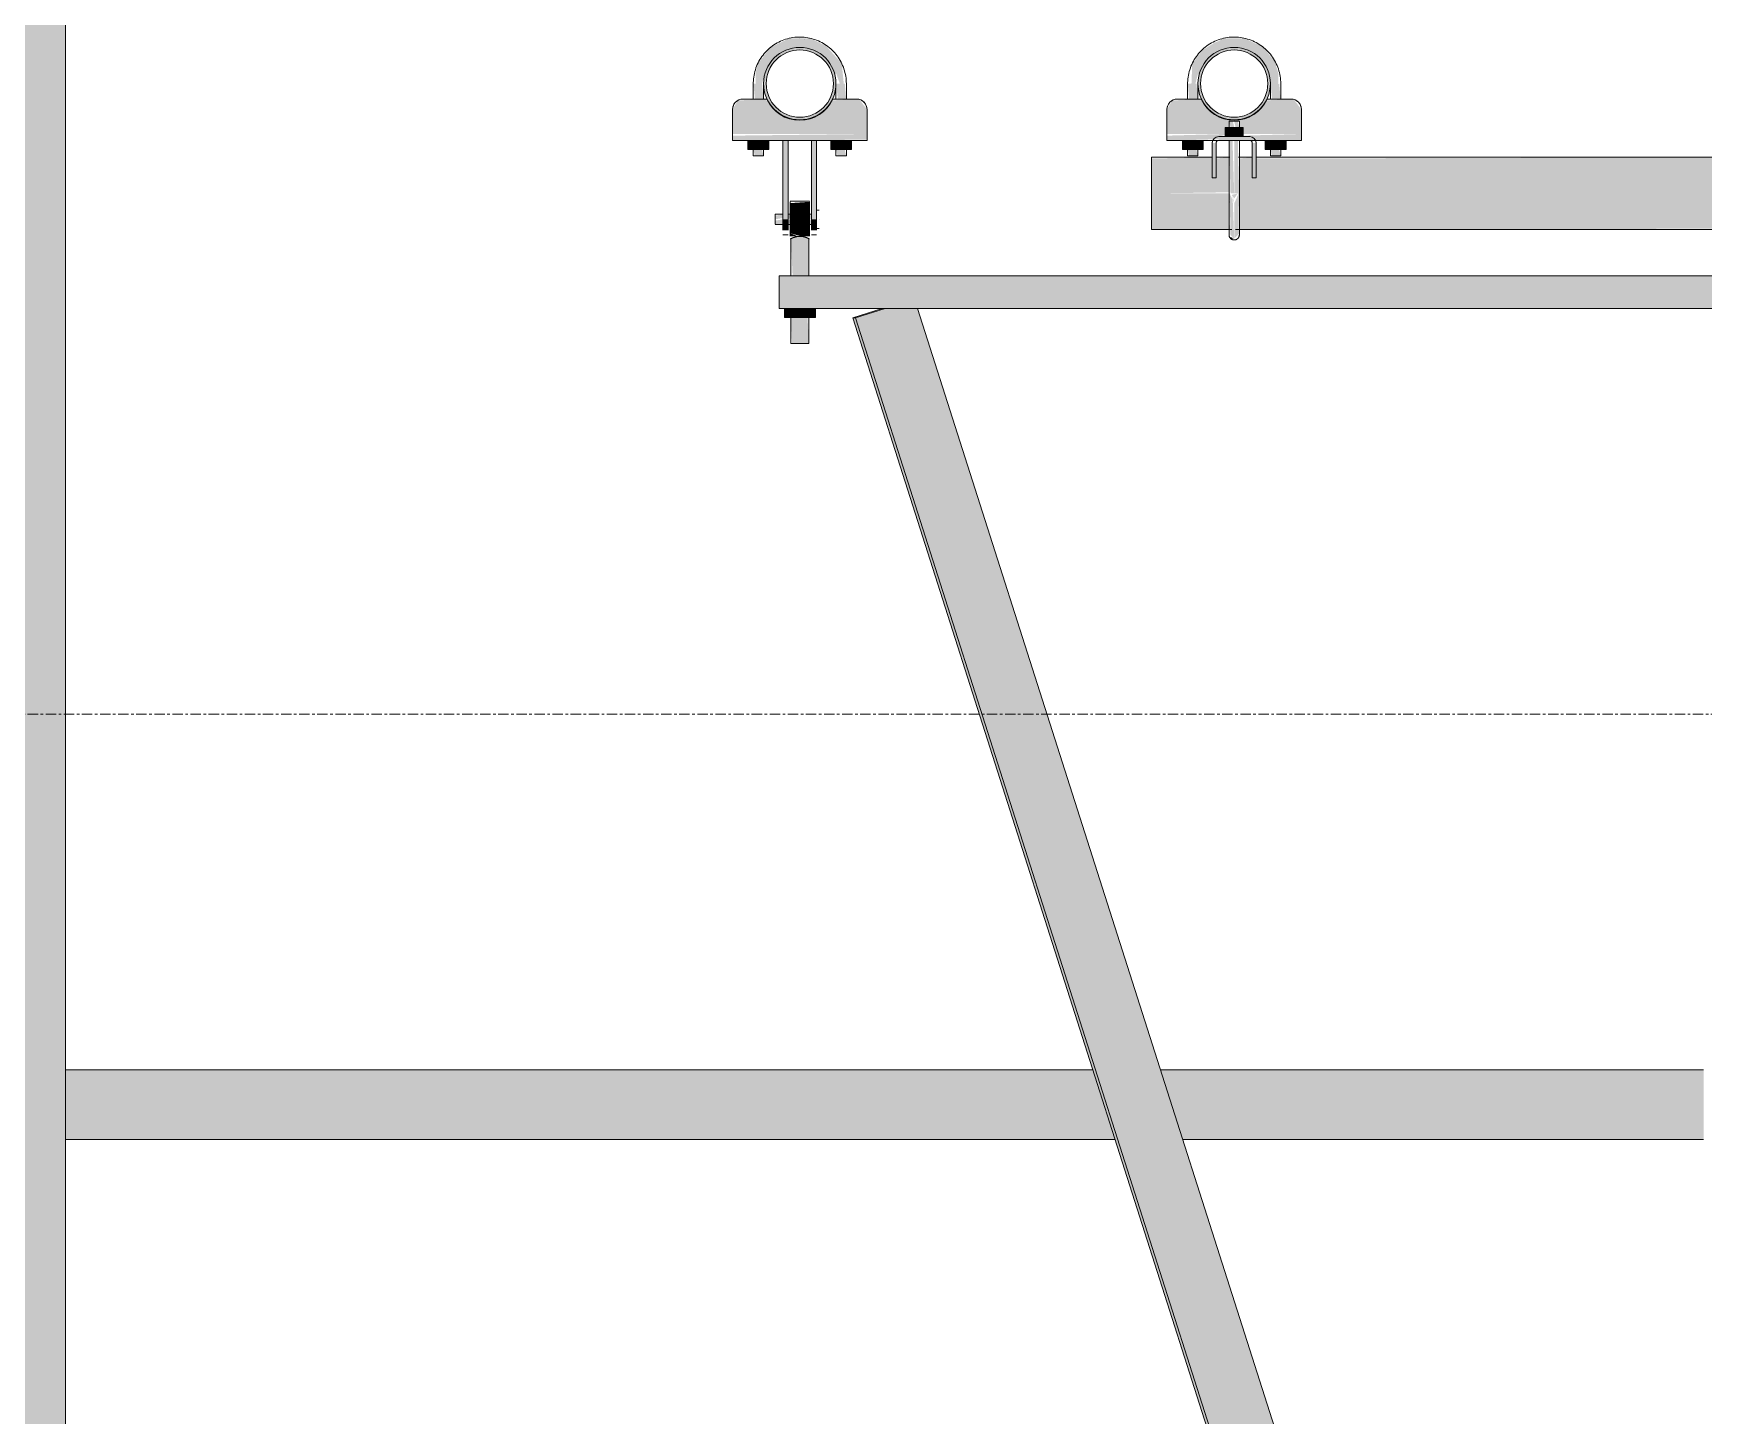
# Model space of a CAD drawing. Header units: inches. Extents: x 21380 to 98133, y -290 to 853.
# Drawn here: x 31983.5 to 32064.2, y 227.8 to 294.7 of the extents above; entities that cross this region are included whole.
import ezdxf

# ---------------------------------------------------------------- set-up
doc = ezdxf.new("R2010")
doc.units = ezdxf.units.IN
doc.header["$MEASUREMENT"] = 0
doc.linetypes.add('Grid Line 1_2_', pattern=[0.875, 0.5, -0.125, 0.125, -0.125])
for name, color, linetype, lineweight in [('A-FLOR-LEVL', 51, 'Continuous', 9), ('Q-SPCQ', 91, 'Continuous', 9), ('S-BEAM', 12, 'Continuous', 9), ('S-COLS', 52, 'Continuous', 9)]:
    doc.layers.add(name, color=color, linetype=linetype, lineweight=lineweight)

# ---------------------------------------------------------------- blocks, each defined once
blk = doc.blocks.new('Basketball_Backstop-Performance_Sports_Systems-3103-Ceiling_Hung - 27_-0_ to 27_-11 7_8_-V63-Building Section - North_South looking East _ Fitness Center')
at = {"layer": 'Q-SPCQ'}
for points in [[(21662.988, 292.25), (21663.178, 292.25), (21663.23, 292.25), (21663.362, 292.703), (21663.723, 293.367), (21664.037, 293.657), (21664.427, 293.869), (21664.801, 293.967), (21665.255, 293.973), (21665.776, 293.829), (21665.915, 293.795), (21666.05, 293.681), (21666.73, 292.735), (21666.745, 292.687), (21666.812, 292.735), (21666.988, 292.25), (21667.178, 292.25), (21667.08, 293.226), (21666.309, 294.08), (21665.553, 294.444), (21664.552, 294.444), (21663.65, 294.009), (21663.026, 293.226), (21662.913, 292.733), (21662.928, 292.25)], [(21687.988, 292.25), (21688.178, 292.25), (21688.192, 292.733), (21688.02, 293.301), (21687.456, 294.009), (21686.553, 294.444), (21685.552, 294.444), (21685.296, 294.303), (21685.101, 294.226), (21684.548, 293.882), (21684.026, 293.226), (21683.988, 292.25), (21684.178, 292.25), (21684.294, 292.687), (21684.376, 292.735), (21684.646, 293.266), (21685.037, 293.657), (21685.461, 293.883), (21685.851, 293.973), (21686.305, 293.967), (21686.678, 293.869), (21687.104, 293.63), (21687.46, 293.266), (21687.568, 293.125), (21687.622, 293.095), (21687.811, 292.25), (21687.876, 292.25), (21687.928, 292.25)], [(21661.803, 289.812), (21668.303, 289.812), (21668.303, 291), (21667.932, 291.483), (21667.803, 291.5), (21666.608, 291.437), (21666.202, 290.92), (21665.865, 290.688), (21665.473, 290.539), (21665.275, 290.487), (21664.551, 290.56), (21664.158, 290.734), (21663.807, 291.013), (21663.536, 291.375), (21663.362, 291.5), (21662.053, 291.433), (21661.803, 291)], [(21682.803, 289.812), (21685.615, 289.812), (21685.615, 290.125), (21685.811, 290.132), (21685.876, 290.437), (21686.294, 290.437), (21686.294, 290.125), (21686.49, 290.125), (21686.49, 289.812), (21689.303, 289.812), (21689.303, 291), (21688.932, 291.483), (21688.803, 291.5), (21687.608, 291.437), (21687.202, 290.92), (21686.865, 290.688), (21686.473, 290.539), (21685.928, 290.487), (21685.551, 290.56), (21685.158, 290.734), (21684.807, 291.013), (21684.536, 291.375), (21684.362, 291.5), (21683.053, 291.433), (21682.803, 291)], [(21686.053, 289.687), (21686.053, 290.125), (21685.615, 290.125), (21685.615, 289.687)], [(21686.49, 289.687), (21686.49, 290.125), (21686.053, 290.125), (21686.053, 289.687)], [(21664.49, 289.5), (21668.303, 289.542), (21668.303, 289.812), (21661.803, 289.732), (21661.803, 289.5), (21664.24, 289.5)], [(21662.548, 289.062), (21662.8, 289.062), (21662.8, 289.5), (21662.548, 289.5)], [(21663.305, 289.062), (21663.305, 289.5), (21662.8, 289.5), (21662.8, 289.062)], [(21663.558, 289.062), (21663.558, 289.5), (21663.305, 289.5), (21663.305, 289.062)], [(21664.49, 285.687), (21664.49, 289.5), (21664.24, 289.5), (21664.24, 285.687)], [(21665.865, 285.687), (21665.865, 289.5), (21665.615, 289.5), (21665.615, 285.687)], [(21666.548, 289.062), (21666.8, 289.062), (21666.8, 289.5), (21666.548, 289.5)], [(21667.305, 289.062), (21667.305, 289.5), (21666.8, 289.5), (21666.8, 289.062)], [(21667.558, 289.062), (21667.558, 289.5), (21667.305, 289.5), (21667.305, 289.062)], [(21683.548, 289.062), (21683.8, 289.062), (21683.8, 289.5), (21683.548, 289.5)], [(21683.8, 289.062), (21684.305, 289.062), (21684.305, 289.5), (21683.8, 289.5)], [(21684.558, 289.062), (21684.558, 289.5), (21684.305, 289.5), (21684.305, 289.062)], [(21687.8, 289.062), (21687.8, 289.5), (21687.548, 289.5), (21687.548, 289.062)], [(21688.305, 289.062), (21688.305, 289.5), (21687.8, 289.5), (21687.8, 289.062), (21688.02, 289.062)], [(21688.305, 289.062), (21688.558, 289.062), (21688.558, 289.5), (21688.305, 289.5)], [(21686.053, 284.744), (21686.293, 285), (21686.262, 285.306), (21686.269, 286.937), (21686.053, 286.454), (21686.053, 284.961)], [(21664.589, 285.656), (21665.527, 285.656), (21665.527, 286.532), (21664.589, 286.469), (21664.589, 285.891)], [(21664.49, 285.157), (21664.49, 285.687), (21664.24, 285.687), (21664.24, 285.157)], [(21665.865, 285.157), (21665.865, 285.687), (21665.615, 285.687), (21665.615, 285.157)], [(21665.058, 280.937), (21665.058, 281.375), (21664.308, 281.375), (21664.308, 280.937)], [(21665.058, 280.937), (21665.808, 280.937), (21665.808, 281.375), (21665.058, 281.375)], [(21708.694, 152.543), (21708.847, 152.592), (21708.847, 161.789), (21708.357, 161.927), (21708.327, 162), (21708.536, 162.242), (21708.736, 162.248), (21670.745, 281.375), (21669.177, 281.375), (21667.754, 280.918), (21708.038, 154.601)], [(21708.694, 152.543), (21667.754, 280.918), (21667.62, 280.918), (21708.56, 152.543)]]:
    blk.add_hatch(color=256, dxfattribs=at).paths.add_polyline_path(points, flags=0)
h = blk.add_hatch(color=256, dxfattribs=at)
h.paths.add_polyline_path([(21665.053, 290.5), (21665.506, 290.56), (21665.928, 290.734), (21666.29, 291.013), (21666.568, 291.375), (21666.743, 291.797), (21666.803, 292.25), (21666.743, 292.703), (21666.568, 293.125), (21666.29, 293.487), (21665.857, 293.795), (21665.506, 293.94), (21665.053, 294), (21664.6, 293.94), (21664.178, 293.766), (21663.811, 293.482), (21663.537, 293.125), (21663.362, 292.703), (21663.303, 292.25), (21663.362, 291.797), (21663.554, 291.353), (21663.815, 291.013), (21664.178, 290.734), (21664.6, 290.56)], flags=0)
h.paths.add_polyline_path([(21665.053, 290.625), (21664.632, 290.68), (21664.24, 290.843), (21663.71, 291.353), (21663.646, 291.437), (21663.483, 291.829), (21663.428, 292.25), (21663.483, 292.671), (21663.811, 293.279), (21663.904, 293.399), (21664.24, 293.657), (21664.632, 293.82), (21665.053, 293.875), (21665.533, 293.795), (21665.865, 293.657), (21666.202, 293.399), (21666.46, 293.062), (21666.622, 292.671), (21666.678, 292.25), (21666.622, 291.829), (21666.395, 291.353), (21666.202, 291.101), (21665.865, 290.843), (21665.473, 290.68)], flags=0)
h = blk.add_hatch(color=256, dxfattribs=at)
h.paths.add_polyline_path([(21686.053, 290.5), (21686.506, 290.56), (21686.928, 290.734), (21687.29, 291.013), (21687.568, 291.375), (21687.743, 291.797), (21687.803, 292.25), (21687.743, 292.703), (21687.568, 293.125), (21687.29, 293.487), (21686.857, 293.795), (21686.506, 293.94), (21686.053, 294), (21685.6, 293.94), (21685.178, 293.766), (21684.815, 293.487), (21684.537, 293.125), (21684.362, 292.703), (21684.303, 292.25), (21684.362, 291.797), (21684.554, 291.353), (21684.815, 291.013), (21685.178, 290.734), (21685.6, 290.56)], flags=0)
h.paths.add_polyline_path([(21686.053, 290.625), (21685.599, 290.694), (21685.24, 290.843), (21684.71, 291.353), (21684.646, 291.437), (21684.483, 291.829), (21684.428, 292.25), (21684.483, 292.671), (21684.646, 293.062), (21684.904, 293.399), (21685.24, 293.657), (21685.632, 293.82), (21686.053, 293.875), (21686.533, 293.795), (21686.865, 293.657), (21687.202, 293.399), (21687.46, 293.062), (21687.622, 292.671), (21687.678, 292.25), (21687.622, 291.829), (21687.395, 291.353), (21687.202, 291.101), (21686.865, 290.843), (21686.473, 290.68)], flags=0)
h = blk.add_hatch(color=256, dxfattribs=at)
h.paths.add_polyline_path([(21663.178, 288.75), (21663.294, 288.75), (21663.23, 289.062), (21662.811, 289.062), (21662.876, 288.75), (21663.118, 288.75)], flags=0)
h.paths.add_polyline_path([(21663.039, 291.5), (21663.294, 291.5), (21663.23, 292.25), (21662.811, 292.25), (21662.887, 291.5), (21662.988, 291.5)], flags=0)
h = blk.add_hatch(color=256, dxfattribs=at)
h.paths.add_polyline_path([(21666.928, 288.75), (21667.294, 288.75), (21667.225, 289.062), (21666.811, 289.062), (21666.876, 288.75)], flags=0)
h.paths.add_polyline_path([(21666.975, 291.5), (21667.294, 291.5), (21667.23, 292.25), (21666.811, 292.25), (21666.893, 291.5), (21666.928, 291.5)], flags=0)
h = blk.add_hatch(color=256, dxfattribs=at)
h.paths.add_polyline_path([(21684.053, 288.75), (21684.294, 288.75), (21684.225, 289.062), (21683.811, 289.062), (21683.876, 288.75), (21683.988, 288.75)], flags=0)
h.paths.add_polyline_path([(21684.002, 291.5), (21684.294, 291.5), (21684.23, 292.25), (21683.811, 292.25), (21683.876, 291.5), (21683.988, 291.5)], flags=0)
h = blk.add_hatch(color=256, dxfattribs=at)
h.paths.add_polyline_path([(21687.988, 288.75), (21688.294, 288.75), (21688.23, 289.062), (21687.811, 289.062), (21687.876, 288.75), (21687.928, 288.75)], flags=0)
h.paths.add_polyline_path([(21687.988, 291.5), (21688.294, 291.5), (21688.23, 292.25), (21687.811, 292.25), (21687.887, 291.5), (21687.975, 291.5)], flags=0)
h = blk.add_hatch(color=256, dxfattribs=at)
h.paths.add_polyline_path([(21685.988, 286.937), (21686.053, 286.937), (21685.972, 289.5), (21685.811, 289.5), (21685.876, 286.937), (21685.928, 286.937)], flags=0)
h.paths.add_polyline_path([(21685.928, 290.125), (21686.053, 290.132), (21685.988, 290.437), (21685.811, 290.437), (21685.876, 290.125), (21685.923, 290.125)], flags=0)
h = blk.add_hatch(color=256, dxfattribs=at)
h.paths.add_polyline_path([(21686.118, 286.937), (21686.294, 286.937), (21686.23, 289.5), (21686.053, 289.5), (21686.053, 286.937)], flags=0)
h.paths.add_polyline_path([(21686.178, 290.125), (21686.294, 290.132), (21686.23, 290.437), (21686.053, 290.437), (21686.123, 290.125)], flags=0)
h = blk.add_hatch(color=256, dxfattribs=at)
h.paths.add_polyline_path([(21689.303, 289.5), (21689.303, 289.812), (21686.49, 289.732), (21686.49, 289.687), (21686.803, 289.631), (21686.803, 289.5), (21688.02, 289.5)], flags=0)
h.paths.add_polyline_path([(21683.178, 289.5), (21685.303, 289.561), (21685.303, 289.687), (21685.615, 289.767), (21685.599, 289.812), (21682.803, 289.732), (21682.803, 289.5)], flags=0)
h = blk.add_hatch(color=256, dxfattribs=at)
h.paths.add_polyline_path([(21685.178, 288.187), (21685.178, 289.375), (21684.99, 289.375), (21684.99, 288.187)], flags=0)
h.paths.add_polyline_path([(21687.115, 288.187), (21687.115, 289.375), (21686.928, 289.375), (21686.928, 288.187)], flags=0)
h.paths.add_polyline_path([(21686.803, 289.5), (21686.803, 289.687), (21685.303, 289.687), (21685.303, 289.5), (21685.599, 289.5)], flags=0)
h = blk.add_hatch(color=256, dxfattribs=at)
h.paths.add_polyline_path([(21682.053, 286.937), (21685.811, 286.993), (21685.811, 288.687), (21685.178, 288.628), (21685.178, 288.187), (21684.99, 288.189), (21684.99, 288.687), (21682.053, 288.628), (21682.053, 287.39)], flags=0)
h.paths.add_polyline_path([(21686.294, 286.937), (21710.428, 286.937), (21710.428, 287.071), (21710.24, 287.136), (21710.24, 287.554), (21710.428, 287.59), (21710.428, 287.818), (21710.865, 287.877), (21710.888, 288.184), (21711.053, 288.175), (21711.137, 287.69), (21711.147, 287.877), (21711.584, 288.14), (21711.811, 288.198), (21711.811, 288.687), (21711.202, 288.628), (21711.178, 288.31), (21711.147, 288.187), (21710.99, 288.275), (21710.888, 288.312), (21710.99, 288.687), (21687.115, 288.628), (21687.115, 288.187), (21686.928, 288.198), (21686.928, 288.687), (21686.294, 288.628), (21686.294, 287.358)], flags=0)
h.paths.add_polyline_path([(21741.279, 286.937), (21742.053, 286.937), (21742.053, 288.687), (21739.115, 288.619), (21739.115, 288.187), (21738.928, 288.187), (21738.858, 288.687), (21738.294, 288.617), (21738.294, 286.937), (21738.858, 286.937)], flags=0)
h.paths.add_polyline_path([(21737.811, 286.937), (21737.811, 288.687), (21737.178, 288.614), (21737.178, 288.187), (21736.99, 288.187), (21736.99, 288.687), (21713.115, 288.628), (21713.166, 288.453), (21713.218, 288.312), (21712.928, 288.248), (21712.882, 288.687), (21712.294, 288.628), (21712.295, 288.168), (21712.522, 288.14), (21712.94, 287.812), (21712.99, 287.69), (21713.053, 288.184), (21713.24, 288.14), (21713.24, 287.818), (21713.678, 287.765), (21713.678, 287.554), (21713.865, 287.489), (21713.865, 287.071), (21713.678, 287.06), (21713.678, 286.937), (21736.437, 286.937)], flags=0)
h.paths.add_polyline_path([(21712.99, 286.937), (21713.053, 286.937), (21712.99, 287.06)], flags=0)
h = blk.add_hatch(color=256, dxfattribs=at)
h.paths.add_polyline_path([(21686.23, 286.937), (21685.928, 286.867), (21686.053, 286.696), (21686.178, 286.867)], flags=0)
h.paths.add_polyline_path([(21686.269, 286.937), (21686.23, 286.937), (21686.23, 286.849)], flags=0)
h.paths.add_polyline_path([(21697.703, 285.187), (21711.115, 285.247), (21711.053, 286.694), (21710.865, 286.702), (21710.865, 286.807), (21710.428, 286.807), (21710.428, 286.937), (21686.269, 286.937), (21686.293, 285.187), (21692.862, 285.187)], flags=0)
h.paths.add_polyline_path([(21685.853, 285.187), (21685.804, 286.184), (21685.848, 286.513), (21685.811, 286.937), (21682.053, 286.937), (21682.053, 285.187), (21685.852, 285.187)], flags=0)
h.paths.add_polyline_path([(21737.876, 286.937), (21738.053, 286.696), (21738.178, 286.937), (21737.928, 286.937)], flags=0)
h.paths.add_polyline_path([(21737.853, 285.187), (21737.836, 286.344), (21737.849, 286.485), (21737.811, 286.937), (21713.678, 286.937), (21713.678, 286.807), (21713.24, 286.72), (21713.24, 286.694), (21713.053, 286.719), (21712.99, 285.187), (21737.852, 285.187)], flags=0)
h.paths.add_polyline_path([(21738.269, 286.937), (21738.219, 286.909), (21738.256, 286.909)], flags=0)
h.paths.add_polyline_path([(21738.285, 285.187), (21742.053, 285.247), (21742.053, 286.937), (21738.269, 286.909), (21738.278, 285.221)], flags=0)
h = blk.add_hatch(color=256, dxfattribs=at)
h.paths.add_polyline_path([(21686.053, 286.454), (21685.985, 286.788), (21685.983, 286.646), (21686.047, 286.469)], flags=0)
h.paths.add_polyline_path([(21686.053, 284.744), (21685.982, 286.612), (21685.836, 286.937), (21685.875, 284.924)], flags=0)
h = blk.add_hatch(color=256, dxfattribs=at)
h.paths.add_polyline_path([(21663.865, 285.687), (21664.24, 285.752), (21664.24, 285.929), (21663.865, 285.864), (21663.865, 285.752)], flags=0)
h.paths.add_polyline_path([(21664.49, 285.687), (21664.589, 285.752), (21664.589, 285.929), (21664.49, 285.848), (21664.49, 285.732)], flags=0)
h.paths.add_polyline_path([(21665.615, 285.687), (21665.615, 285.929), (21665.527, 285.864), (21665.527, 285.687)], flags=0)
h = blk.add_hatch(color=256, dxfattribs=at)
h.paths.add_polyline_path([(21665.615, 285.446), (21665.615, 285.687), (21665.527, 285.623), (21665.527, 285.446)], flags=0)
h.paths.add_polyline_path([(21664.24, 285.446), (21664.24, 285.687), (21663.865, 285.623), (21663.865, 285.446)], flags=0)
h.paths.add_polyline_path([(21664.49, 285.446), (21664.589, 285.511), (21664.589, 285.687), (21664.49, 285.604), (21664.49, 285.463)], flags=0)
h = blk.add_hatch(color=256, dxfattribs=at)
h.paths.add_polyline_path([(21664.981, 284.859), (21664.589, 285.015), (21664.589, 284.871), (21664.98, 284.859)], flags=0)
h.paths.add_polyline_path([(21665.135, 284.859), (21665.527, 284.871), (21665.527, 285.656), (21664.589, 285.656), (21664.589, 285.015), (21665.058, 284.881)], flags=0)
h = blk.add_hatch(color=256, dxfattribs=at)
h.paths.add_polyline_path([(21665.367, 279.687), (21665.495, 279.687), (21665.426, 280.937), (21664.62, 280.937), (21664.679, 279.687), (21665.277, 279.687)], flags=0)
h.paths.add_polyline_path([(21665.148, 282.955), (21665.495, 282.955), (21665.468, 284.763), (21665.135, 284.859), (21664.723, 284.795), (21664.62, 284.75), (21664.707, 282.955), (21665.107, 282.955)], flags=0)
h = blk.add_hatch(color=256, dxfattribs=at)
h.paths.add_polyline_path([(21664.058, 281.375), (21711.115, 281.375), (21711.115, 282.955), (21664.058, 282.955), (21664.058, 281.585)], flags=0)
h.paths.add_polyline_path([(21755.804, 281.375), (21760.058, 281.375), (21760.058, 282.955), (21712.99, 282.955), (21712.99, 281.375), (21736.437, 281.375)], flags=0)
for p, q in [((21663.459, 291.5), (21662.303, 291.5)), ((21662.803, 292.25), (21662.803, 291.5)), ((21663.303, 291.5), (21663.303, 292.25)), ((21667.803, 291.5), (21666.647, 291.5)), ((21666.803, 292.25), (21666.803, 291.5)), ((21667.303, 291.5), (21667.303, 292.25)), ((21684.459, 291.5), (21683.303, 291.5)), ((21683.803, 292.25), (21683.803, 291.5)), ((21684.303, 291.5), (21684.303, 292.25)), ((21688.803, 291.5), (21687.647, 291.5)), ((21687.803, 292.25), (21687.803, 291.5)), ((21688.303, 291.5), (21688.303, 292.25)), ((21661.803, 289.812), (21661.803, 291)), ((21668.303, 291), (21668.303, 289.812)), ((21682.803, 291), (21682.803, 289.812)), ((21689.303, 289.812), (21689.303, 291)), ((21685.615, 290.125), (21686.053, 290.125)), ((21685.615, 289.687), (21685.615, 290.125)), ((21685.803, 290.437), (21685.803, 289.687)), ((21685.811, 290.437), (21686.053, 290.437)), ((21686.053, 290.437), (21686.294, 290.437)), ((21686.053, 290.125), (21686.49, 290.125)), ((21686.053, 290.125), (21686.053, 289.687)), ((21686.303, 289.687), (21686.303, 290.437)), ((21686.49, 289.687), (21686.49, 290.125)), ((21661.803, 289.5), (21661.803, 289.812)), ((21661.803, 289.5), (21668.303, 289.5)), ((21662.548, 289.5), (21662.548, 289.062)), ((21662.8, 289.062), (21662.548, 289.062)), ((21662.8, 289.062), (21662.8, 289.5)), ((21663.305, 289.062), (21662.8, 289.062)), ((21662.803, 289.515), (21662.803, 288.75)), ((21663.303, 288.75), (21663.303, 289.518)), ((21663.305, 289.062), (21663.305, 289.5)), ((21663.558, 289.062), (21663.305, 289.062)), ((21663.558, 289.062), (21663.558, 289.5)), ((21664.24, 285.687), (21664.24, 289.5)), ((21664.49, 289.5), (21664.24, 289.5)), ((21664.49, 289.5), (21664.49, 285.687)), ((21665.615, 285.687), (21665.615, 289.5)), ((21665.865, 289.5), (21665.615, 289.5)), ((21665.865, 289.5), (21665.865, 285.687)), ((21666.548, 289.062), (21666.548, 289.5)), ((21666.8, 289.062), (21666.548, 289.062)), ((21666.8, 289.062), (21666.8, 289.5)), ((21667.305, 289.062), (21666.8, 289.062)), ((21666.803, 289.511), (21666.803, 288.75)), ((21667.303, 288.75), (21667.303, 289.511)), ((21667.305, 289.062), (21667.305, 289.5)), ((21667.558, 289.062), (21667.305, 289.062)), ((21667.558, 289.5), (21667.558, 289.062)), ((21668.303, 289.812), (21668.303, 289.5)), ((21682.803, 289.5), (21682.803, 289.812)), ((21682.803, 289.5), (21685.303, 289.5)), ((21683.548, 289.5), (21683.548, 289.062)), ((21683.8, 289.062), (21683.548, 289.062)), ((21683.8, 289.062), (21683.8, 289.5)), ((21684.305, 289.062), (21683.8, 289.062)), ((21683.803, 289.515), (21683.803, 288.75)), ((21684.303, 288.75), (21684.303, 289.518)), ((21684.305, 289.062), (21684.305, 289.5)), ((21684.558, 289.062), (21684.305, 289.062)), ((21684.558, 289.062), (21684.558, 289.5)), ((21684.99, 289.375), (21684.99, 288.187)), ((21685.178, 288.187), (21685.178, 289.375)), ((21686.803, 289.687), (21685.303, 289.687)), ((21685.303, 289.5), (21686.803, 289.5)), ((21685.803, 289.5), (21685.803, 286.937)), ((21685.803, 289.5), (21685.803, 288.687)), ((21686.303, 286.937), (21686.303, 289.5)), ((21686.303, 288.687), (21686.303, 289.5)), ((21686.803, 289.5), (21689.303, 289.5)), ((21686.928, 288.187), (21686.928, 289.375)), ((21687.115, 289.375), (21687.115, 288.187)), ((21687.548, 289.062), (21687.548, 289.5)), ((21687.8, 289.062), (21687.548, 289.062)), ((21687.8, 289.062), (21687.8, 289.5)), ((21688.305, 289.062), (21687.8, 289.062)), ((21687.803, 289.511), (21687.803, 288.75)), ((21688.303, 288.75), (21688.303, 289.511)), ((21688.305, 289.062), (21688.305, 289.5)), ((21688.558, 289.062), (21688.305, 289.062)), ((21688.558, 289.5), (21688.558, 289.062)), ((21689.303, 289.812), (21689.303, 289.5)), ((21662.803, 288.75), (21662.811, 288.75)), ((21663.303, 288.75), (21662.803, 288.75)), ((21663.294, 288.75), (21663.303, 288.75)), ((21667.303, 288.75), (21666.803, 288.75)), ((21666.803, 288.75), (21666.811, 288.75)), ((21667.294, 288.75), (21667.303, 288.75)), ((21684.99, 288.687), (21682.053, 288.687)), ((21682.053, 286.937), (21682.053, 288.687)), ((21683.803, 288.75), (21683.811, 288.75)), ((21684.303, 288.75), (21683.803, 288.75)), ((21684.294, 288.75), (21684.303, 288.75)), ((21685.836, 288.687), (21685.178, 288.687)), ((21686.928, 288.687), (21686.269, 288.687)), ((21710.99, 288.687), (21687.115, 288.687)), ((21688.303, 288.75), (21687.803, 288.75)), ((21687.803, 288.75), (21687.811, 288.75)), ((21688.294, 288.75), (21688.303, 288.75)), ((21684.99, 288.197), (21684.99, 287.824)), ((21684.99, 287.687), (21684.99, 288.187)), ((21684.99, 287.819), (21684.99, 287.687)), ((21684.99, 287.687), (21685.178, 287.687)), ((21684.99, 287.687), (21685.178, 287.687)), ((21685.178, 287.824), (21685.178, 288.197)), ((21685.178, 288.187), (21685.178, 287.687)), ((21685.178, 287.687), (21685.178, 287.819)), ((21686.928, 288.197), (21686.928, 287.824)), ((21686.928, 287.687), (21686.928, 288.187)), ((21686.928, 287.819), (21686.928, 287.687)), ((21686.928, 287.687), (21687.115, 287.687)), ((21686.928, 287.687), (21687.115, 287.687)), ((21687.115, 287.824), (21687.115, 288.197)), ((21687.115, 288.187), (21687.115, 287.687)), ((21687.115, 287.687), (21687.115, 287.819)), ((21682.053, 285.187), (21682.053, 286.937)), ((21664.24, 285.937), (21663.865, 285.937)), ((21663.865, 285.687), (21663.865, 285.929)), ((21664.589, 285.937), (21664.49, 285.937)), ((21665.527, 286.562), (21664.589, 286.562)), ((21664.589, 285.656), (21664.589, 286.532)), ((21665.527, 286.532), (21665.527, 285.656)), ((21665.615, 285.937), (21665.527, 285.937)), ((21665.99, 286.125), (21665.865, 286.125)), ((21663.865, 285.446), (21663.865, 285.687)), ((21663.865, 285.437), (21664.24, 285.437)), ((21664.24, 285.157), (21664.24, 285.687)), ((21664.49, 285.687), (21664.49, 285.157)), ((21664.49, 285.437), (21664.589, 285.437)), ((21664.589, 284.871), (21664.589, 285.656)), ((21665.527, 285.656), (21665.527, 284.871)), ((21665.527, 285.437), (21665.615, 285.437)), ((21665.615, 285.157), (21665.615, 285.687)), ((21665.865, 285.687), (21665.865, 285.157)), ((21665.865, 285.25), (21665.99, 285.25)), ((21665.99, 285.687), (21665.99, 285.687)), ((21665.99, 285.687), (21665.99, 285.687)), ((21682.053, 285.187), (21685.942, 285.187)), ((21686.113, 285.187), (21711.115, 285.187)), ((21664.24, 284.937), (21664.49, 284.937)), ((21664.589, 284.75), (21664.62, 284.75)), ((21664.62, 284.75), (21664.62, 282.955)), ((21665.495, 282.955), (21665.495, 284.75)), ((21665.495, 284.75), (21665.527, 284.75)), ((21665.615, 284.937), (21665.865, 284.937)), ((21664.058, 281.375), (21664.058, 282.955)), ((21711.115, 282.955), (21664.058, 282.955)), ((21711.115, 281.375), (21664.058, 281.375)), ((21664.308, 280.937), (21664.308, 281.375)), ((21664.62, 281.375), (21664.62, 279.687)), ((21665.058, 280.937), (21665.058, 281.375)), ((21665.495, 279.687), (21665.495, 281.375)), ((21665.808, 280.937), (21665.808, 281.375)), ((21669.043, 281.375), (21667.62, 280.918)), ((21667.754, 280.918), (21669.177, 281.375)), ((21670.745, 281.375), (21708.738, 162.244)), ((21665.058, 280.937), (21664.308, 280.937)), ((21665.808, 280.937), (21665.058, 280.937)), ((21667.62, 280.918), (21667.754, 280.918)), ((21708.56, 152.543), (21667.62, 280.918)), ((21708.694, 152.543), (21667.754, 280.918)), ((21665.495, 279.687), (21664.62, 279.687))]:
    blk.add_line(p, q, dxfattribs=at)
at = {"layer": 'Q-SPCQ', "flags": 128}
for points in [[(21667.303, 292.25), (21667.301, 292.34), (21667.296, 292.43), (21667.287, 292.519), (21667.274, 292.608), (21667.258, 292.697), (21667.238, 292.785), (21667.215, 292.872), (21667.189, 292.958), (21667.159, 293.043), (21667.125, 293.126), (21667.089, 293.208), (21667.049, 293.289), (21667.005, 293.368), (21666.959, 293.445), (21666.91, 293.52), (21666.858, 293.594), (21666.802, 293.665), (21666.744, 293.734), (21666.684, 293.8), (21666.62, 293.864), (21666.555, 293.925), (21666.486, 293.984), (21666.416, 294.04), (21666.343, 294.093), (21666.268, 294.143), (21666.192, 294.19), (21666.113, 294.234), (21666.033, 294.275), (21665.951, 294.313), (21665.868, 294.347), (21665.784, 294.378), (21665.698, 294.406), (21665.611, 294.43), (21665.524, 294.45), (21665.435, 294.467), (21665.346, 294.481), (21665.257, 294.491), (21665.167, 294.497), (21665.077, 294.5), (21664.987, 294.499), (21664.897, 294.495), (21664.808, 294.487), (21664.718, 294.475), (21664.63, 294.46), (21664.542, 294.441), (21664.454, 294.419), (21664.368, 294.393), (21664.283, 294.364), (21664.199, 294.332), (21664.116, 294.296), (21664.035, 294.257), (21663.956, 294.215), (21663.878, 294.169), (21663.802, 294.121), (21663.729, 294.069), (21663.657, 294.015), (21663.588, 293.957), (21663.52, 293.898), (21663.456, 293.835), (21663.394, 293.77), (21663.334, 293.702), (21663.278, 293.632), (21663.224, 293.56), (21663.173, 293.486), (21663.125, 293.41), (21663.08, 293.332), (21663.038, 293.252), (21663, 293.171), (21662.965, 293.088), (21662.933, 293.004), (21662.904, 292.918), (21662.879, 292.832), (21662.858, 292.745), (21662.84, 292.656), (21662.825, 292.568), (21662.814, 292.478), (21662.807, 292.388), (21662.803, 292.299), (21662.803, 292.25)], [(21688.303, 292.25), (21688.301, 292.34), (21688.296, 292.43), (21688.287, 292.519), (21688.274, 292.608), (21688.258, 292.697), (21688.238, 292.785), (21688.215, 292.872), (21688.189, 292.958), (21688.159, 293.043), (21688.125, 293.126), (21688.089, 293.208), (21688.049, 293.289), (21688.005, 293.368), (21687.959, 293.445), (21687.91, 293.52), (21687.858, 293.594), (21687.802, 293.665), (21687.744, 293.734), (21687.684, 293.8), (21687.62, 293.864), (21687.555, 293.925), (21687.486, 293.984), (21687.416, 294.04), (21687.343, 294.093), (21687.268, 294.143), (21687.192, 294.19), (21687.113, 294.234), (21687.033, 294.275), (21686.951, 294.313), (21686.868, 294.347), (21686.784, 294.378), (21686.698, 294.406), (21686.611, 294.43), (21686.524, 294.45), (21686.435, 294.467), (21686.346, 294.481), (21686.257, 294.491), (21686.167, 294.497), (21686.077, 294.5), (21685.987, 294.499), (21685.897, 294.495), (21685.808, 294.487), (21685.718, 294.475), (21685.63, 294.46), (21685.542, 294.441), (21685.454, 294.419), (21685.368, 294.393), (21685.283, 294.364), (21685.199, 294.332), (21685.116, 294.296), (21685.035, 294.257), (21684.956, 294.215), (21684.878, 294.169), (21684.802, 294.121), (21684.729, 294.069), (21684.657, 294.015), (21684.588, 293.957), (21684.52, 293.898), (21684.456, 293.835), (21684.394, 293.77), (21684.334, 293.702), (21684.278, 293.632), (21684.224, 293.56), (21684.173, 293.486), (21684.125, 293.41), (21684.08, 293.332), (21684.038, 293.252), (21684, 293.171), (21683.965, 293.088), (21683.933, 293.004), (21683.904, 292.918), (21683.879, 292.832), (21683.858, 292.745), (21683.84, 292.656), (21683.825, 292.568), (21683.814, 292.478), (21683.807, 292.388), (21683.803, 292.299), (21683.803, 292.25)], [(21685.803, 286.937), (21685.803, 286.858), (21685.803, 286.778), (21685.803, 286.698), (21685.803, 286.619), (21685.803, 286.54), (21685.803, 286.462), (21685.803, 286.385), (21685.803, 286.308), (21685.803, 286.233), (21685.803, 286.159), (21685.803, 286.086), (21685.803, 286.014), (21685.803, 285.944), (21685.803, 285.875), (21685.803, 285.808), (21685.803, 285.743), (21685.803, 285.68), (21685.803, 285.619), (21685.803, 285.56), (21685.803, 285.503), (21685.803, 285.448), (21685.803, 285.396), (21685.803, 285.346), (21685.803, 285.299), (21685.803, 285.255), (21685.803, 285.213), (21685.803, 285.174), (21685.803, 285.137), (21685.803, 285.104), (21685.803, 285.073), (21685.803, 285.046), (21685.803, 285.021), (21685.803, 285), (21685.803, 284.982), (21685.803, 284.967), (21685.803, 284.955), (21685.803, 284.946), (21685.803, 284.94), (21685.803, 284.938)], [(21686.303, 284.937), (21686.303, 284.939), (21686.303, 284.944), (21686.303, 284.952), (21686.303, 284.963), (21686.303, 284.977), (21686.303, 284.995), (21686.303, 285.015), (21686.303, 285.039), (21686.303, 285.066), (21686.303, 285.095), (21686.303, 285.128), (21686.303, 285.164), (21686.303, 285.202), (21686.303, 285.243), (21686.303, 285.287), (21686.303, 285.333), (21686.303, 285.382), (21686.303, 285.434), (21686.303, 285.488), (21686.303, 285.544), (21686.303, 285.603), (21686.303, 285.663), (21686.303, 285.726), (21686.303, 285.79), (21686.303, 285.857), (21686.303, 285.925), (21686.303, 285.995), (21686.303, 286.066), (21686.303, 286.139), (21686.303, 286.213), (21686.303, 286.288), (21686.303, 286.364), (21686.303, 286.441), (21686.303, 286.519), (21686.303, 286.598), (21686.303, 286.677), (21686.303, 286.756), (21686.303, 286.836), (21686.303, 286.916), (21686.303, 286.937)], [(21685.803, 284.937), (21685.803, 284.939), (21685.803, 284.944), (21685.803, 284.952), (21685.803, 284.963), (21685.803, 284.977), (21685.803, 284.995), (21685.803, 285.015), (21685.803, 285.039), (21685.803, 285.066), (21685.803, 285.095), (21685.803, 285.128), (21685.803, 285.164), (21685.803, 285.202)], [(21686.303, 285.213), (21686.303, 285.174), (21686.303, 285.137), (21686.303, 285.104), (21686.303, 285.073), (21686.303, 285.046), (21686.303, 285.021), (21686.303, 285), (21686.303, 284.982), (21686.303, 284.967), (21686.303, 284.955), (21686.303, 284.946), (21686.303, 284.94), (21686.303, 284.938)], [(21686.053, 284.687), (21686.043, 284.688), (21686.033, 284.688), (21686.023, 284.689), (21686.013, 284.691), (21686.003, 284.692), (21685.993, 284.695), (21685.984, 284.697), (21685.974, 284.7), (21685.965, 284.704), (21685.955, 284.707), (21685.946, 284.711), (21685.937, 284.716), (21685.929, 284.721), (21685.92, 284.726), (21685.912, 284.731), (21685.904, 284.737), (21685.896, 284.743), (21685.888, 284.75), (21685.881, 284.756), (21685.873, 284.763), (21685.867, 284.771), (21685.86, 284.778), (21685.854, 284.786), (21685.848, 284.794), (21685.842, 284.802), (21685.837, 284.811), (21685.832, 284.82), (21685.828, 284.829), (21685.824, 284.838), (21685.82, 284.847), (21685.816, 284.856), (21685.813, 284.866), (21685.811, 284.875), (21685.808, 284.885), (21685.806, 284.895), (21685.805, 284.905), (21685.804, 284.915), (21685.803, 284.925), (21685.803, 284.935), (21685.803, 284.937)], [(21686.303, 284.937), (21686.303, 284.928), (21686.302, 284.918), (21686.301, 284.908), (21686.3, 284.898), (21686.298, 284.888), (21686.296, 284.878), (21686.293, 284.868), (21686.29, 284.859), (21686.287, 284.849), (21686.283, 284.84), (21686.279, 284.831), (21686.275, 284.822), (21686.27, 284.813), (21686.265, 284.805), (21686.259, 284.796), (21686.253, 284.788), (21686.247, 284.78), (21686.241, 284.773), (21686.234, 284.765), (21686.227, 284.758), (21686.22, 284.751), (21686.212, 284.745), (21686.204, 284.739), (21686.196, 284.733), (21686.188, 284.727), (21686.179, 284.722), (21686.171, 284.717), (21686.162, 284.712), (21686.153, 284.708), (21686.143, 284.704), (21686.134, 284.701), (21686.124, 284.698), (21686.115, 284.695), (21686.105, 284.693), (21686.095, 284.691), (21686.085, 284.69), (21686.075, 284.689), (21686.066, 284.688), (21686.056, 284.688), (21686.053, 284.687)]]:
    blk.add_lwpolyline(points, dxfattribs=at)
at = {"layer": 'Q-SPCQ'}
for centre, radius, start, end in [((21665.053, 292.25), 1.75, 0, 180), ((21686.053, 292.25), 1.75, 0, 180), ((21665.053, 292.25), 1.625, 0, 180), ((21686.053, 292.25), 1.625, 0, 180), ((21662.303, 291), 0.5, 90, 180), ((21665.053, 292.25), 1.75, 180, 0), ((21665.053, 292.25), 1.625, 180, 0), ((21665.053, 292.223), 1.75, 204.39575, 335.60425), ((21667.803, 291), 0.5, 0, 90), ((21683.303, 291), 0.5, 90, 180), ((21686.053, 292.25), 1.75, 180, 0), ((21686.053, 292.25), 1.625, 180, 0), ((21686.053, 292.223), 1.75, 204.39575, 335.60425), ((21688.803, 291), 0.5, 0, 90), ((21662.303, 291), 0.5, 120, 180), ((21667.803, 291), 0.5, 0, 60), ((21683.303, 291), 0.5, 120, 180), ((21688.803, 291), 0.5, 0, 60), ((21685.303, 289.375), 0.312, 90, 180), ((21685.303, 289.375), 0.125, 90, 180), ((21686.803, 289.375), 0.312, 0, 90), ((21686.803, 289.375), 0.125, 0, 90)]:
    blk.add_arc(centre, radius, start, end, dxfattribs=at)
blk.add_open_spline([(21665.495, 284.75), (21665.495, 284.75), (21665.492, 284.752), (21665.481, 284.758), (21665.469, 284.762), (21665.454, 284.769), (21665.436, 284.777), (21665.419, 284.785), (21665.404, 284.791), (21665.393, 284.795), (21665.38, 284.799), (21665.363, 284.806), (21665.34, 284.814), (21665.315, 284.822), (21665.294, 284.829), (21665.278, 284.833), (21665.261, 284.837), (21665.239, 284.842), (21665.209, 284.848), (21665.173, 284.855), (21665.135, 284.859), (21665.097, 284.862), (21665.058, 284.862), (21665.019, 284.862), (21664.981, 284.859), (21664.943, 284.855), (21664.907, 284.848), (21664.877, 284.842), (21664.855, 284.837), (21664.838, 284.833), (21664.822, 284.829), (21664.801, 284.822), (21664.776, 284.814), (21664.753, 284.806), (21664.736, 284.799), (21664.723, 284.795), (21664.711, 284.791), (21664.696, 284.785), (21664.679, 284.777), (21664.662, 284.769), (21664.647, 284.762), (21664.635, 284.758), (21664.624, 284.752), (21664.62, 284.75), (21664.62, 284.75)], degree=3, knots=[0, 0, 0, 0, 0.055556, 0.083333, 0.111111, 0.138889, 0.166667, 0.194444, 0.208333, 0.222222, 0.236111, 0.25, 0.277778, 0.305556, 0.319444, 0.333333, 0.347222, 0.361111, 0.388889, 0.416667, 0.444444, 0.472222, 0.5, 0.527778, 0.555556, 0.583333, 0.611111, 0.638889, 0.652778, 0.666667, 0.680556, 0.694444, 0.722222, 0.75, 0.763889, 0.777778, 0.791667, 0.805556, 0.833333, 0.861111, 0.888889, 0.916667, 0.944444, 1, 1, 1, 1], dxfattribs=at)
blk = doc.blocks.new('Basketball_Backstop-Performance_Sports_Systems-3103-Ceiling_Hung - 27_-0_ to 27_-11 7_8_-V70-Building Section - North_South looking East _ Fitness Center')
at = {"layer": 'Q-SPCQ'}
for points in [[(21665.31, 294.377), (21664.794, 294.444), (21665.255, 294.382)], [(21686.053, 284.744), (21685.875, 284.835), (21685.895, 284.759)]]:
    blk.add_hatch(color=256, dxfattribs=at).paths.add_polyline_path(points, flags=0)
for p, q in [((21662.803, 292.25), (21662.803, 291.5)), ((21663.303, 291.5), (21663.303, 292.25)), ((21666.803, 292.25), (21666.803, 291.5)), ((21667.303, 291.5), (21667.303, 292.25)), ((21683.803, 292.25), (21683.803, 291.5)), ((21684.303, 291.5), (21684.303, 292.25)), ((21687.803, 292.25), (21687.803, 291.5)), ((21688.303, 291.5), (21688.303, 292.25)), ((21662.803, 289.062), (21662.803, 288.75)), ((21663.303, 288.75), (21663.303, 289.062)), ((21666.803, 289.062), (21666.803, 288.75)), ((21667.303, 288.75), (21667.303, 289.062)), ((21683.803, 289.062), (21683.803, 288.75)), ((21684.303, 288.75), (21684.303, 289.062)), ((21685.803, 289.5), (21685.803, 288.687)), ((21685.803, 289.5), (21685.803, 288.687)), ((21686.303, 288.687), (21686.303, 289.5)), ((21686.303, 288.687), (21686.303, 289.5)), ((21687.803, 289.062), (21687.803, 288.75)), ((21688.303, 288.75), (21688.303, 289.062)), ((21662.803, 288.75), (21662.811, 288.75)), ((21662.811, 288.75), (21662.803, 288.75)), ((21663.294, 288.75), (21663.303, 288.75)), ((21663.303, 288.75), (21663.294, 288.75)), ((21666.811, 288.75), (21666.803, 288.75)), ((21666.803, 288.75), (21666.811, 288.75)), ((21667.303, 288.75), (21667.294, 288.75)), ((21667.294, 288.75), (21667.303, 288.75)), ((21683.803, 288.75), (21683.811, 288.75)), ((21683.811, 288.75), (21683.803, 288.75)), ((21684.294, 288.75), (21684.303, 288.75)), ((21684.303, 288.75), (21684.294, 288.75)), ((21687.811, 288.75), (21687.803, 288.75)), ((21687.803, 288.75), (21687.811, 288.75)), ((21688.303, 288.75), (21688.294, 288.75)), ((21688.294, 288.75), (21688.303, 288.75)), ((21664.24, 285.937), (21663.865, 285.937)), ((21663.865, 285.929), (21663.865, 285.929)), ((21664.589, 285.937), (21664.49, 285.937)), ((21665.527, 286.562), (21664.589, 286.562)), ((21664.589, 286.532), (21664.589, 286.532)), ((21665.527, 286.532), (21665.527, 286.532)), ((21665.615, 285.937), (21665.527, 285.937)), ((21665.99, 286.125), (21665.865, 286.125)), ((21663.865, 285.446), (21663.865, 285.446)), ((21663.865, 285.437), (21664.24, 285.437)), ((21664.24, 285.157), (21664.24, 285.157)), ((21664.49, 285.437), (21664.589, 285.437)), ((21664.49, 285.157), (21664.49, 285.157)), ((21665.527, 285.437), (21665.615, 285.437)), ((21665.615, 285.157), (21665.615, 285.157)), ((21665.865, 285.25), (21665.99, 285.25)), ((21665.865, 285.157), (21665.865, 285.157)), ((21665.99, 285.687), (21665.99, 285.687)), ((21665.99, 285.687), (21665.99, 285.687)), ((21664.24, 284.937), (21664.49, 284.937)), ((21664.589, 284.871), (21664.589, 284.871)), ((21664.589, 284.75), (21664.62, 284.75)), ((21665.495, 284.75), (21665.527, 284.75)), ((21665.527, 284.871), (21665.527, 284.871)), ((21665.615, 284.937), (21665.865, 284.937))]:
    blk.add_line(p, q, dxfattribs=at)
at = {"layer": 'Q-SPCQ', "flags": 128}
for points in [[(21663.588, 293.957), (21663.52, 293.898), (21663.456, 293.835), (21663.394, 293.77), (21663.334, 293.702), (21663.278, 293.632), (21663.224, 293.56), (21663.173, 293.486), (21663.125, 293.41), (21663.08, 293.332)], [(21664.454, 294.419), (21664.368, 294.393), (21664.283, 294.364), (21664.199, 294.332), (21664.116, 294.296), (21664.035, 294.257), (21663.956, 294.215), (21663.878, 294.169), (21663.802, 294.121), (21663.729, 294.069)], [(21665.524, 294.45), (21665.435, 294.467), (21665.346, 294.481), (21665.257, 294.491), (21665.167, 294.497), (21665.077, 294.5), (21664.987, 294.499), (21664.897, 294.495), (21664.808, 294.487), (21664.718, 294.475), (21664.63, 294.46), (21664.542, 294.441)], [(21666.416, 294.04), (21666.343, 294.093), (21666.268, 294.143), (21666.192, 294.19), (21666.113, 294.234), (21666.033, 294.275), (21665.951, 294.313), (21665.868, 294.347), (21665.784, 294.378), (21665.698, 294.406), (21665.611, 294.43)], [(21667.049, 293.289), (21667.005, 293.368), (21666.959, 293.445), (21666.91, 293.52), (21666.858, 293.594), (21666.802, 293.665), (21666.744, 293.734), (21666.684, 293.8), (21666.62, 293.864), (21666.555, 293.925), (21666.486, 293.984)], [(21684.588, 293.957), (21684.52, 293.898), (21684.456, 293.835), (21684.394, 293.77), (21684.334, 293.702), (21684.278, 293.632), (21684.224, 293.56), (21684.173, 293.486), (21684.125, 293.41), (21684.08, 293.332)], [(21685.454, 294.419), (21685.368, 294.393), (21685.283, 294.364), (21685.199, 294.332), (21685.116, 294.296), (21685.035, 294.257), (21684.956, 294.215), (21684.878, 294.169), (21684.802, 294.121), (21684.729, 294.069)], [(21686.524, 294.45), (21686.435, 294.467), (21686.346, 294.481), (21686.257, 294.491), (21686.167, 294.497), (21686.077, 294.5), (21685.987, 294.499), (21685.897, 294.495), (21685.808, 294.487), (21685.718, 294.475), (21685.63, 294.46), (21685.542, 294.441)], [(21687.416, 294.04), (21687.343, 294.093), (21687.268, 294.143), (21687.192, 294.19), (21687.113, 294.234), (21687.033, 294.275), (21686.951, 294.313), (21686.868, 294.347), (21686.784, 294.378), (21686.698, 294.406), (21686.611, 294.43)], [(21688.049, 293.289), (21688.005, 293.368), (21687.959, 293.445), (21687.91, 293.52), (21687.858, 293.594), (21687.802, 293.665), (21687.744, 293.734), (21687.684, 293.8), (21687.62, 293.864), (21687.555, 293.925)], [(21663, 293.171), (21662.965, 293.088), (21662.933, 293.004), (21662.904, 292.918), (21662.879, 292.832), (21662.858, 292.745), (21662.84, 292.656), (21662.825, 292.568), (21662.814, 292.478), (21662.807, 292.388), (21662.803, 292.299), (21662.803, 292.25)], [(21667.303, 292.25), (21667.301, 292.34), (21667.296, 292.43), (21667.287, 292.519), (21667.274, 292.608), (21667.258, 292.697), (21667.238, 292.785), (21667.215, 292.872), (21667.189, 292.958), (21667.159, 293.043), (21667.125, 293.126), (21667.089, 293.208)], [(21684, 293.171), (21683.965, 293.088), (21683.933, 293.004), (21683.904, 292.918), (21683.879, 292.832), (21683.858, 292.745), (21683.84, 292.656), (21683.825, 292.568), (21683.814, 292.478), (21683.807, 292.388), (21683.803, 292.299), (21683.803, 292.25)], [(21688.303, 292.25), (21688.301, 292.34), (21688.296, 292.43), (21688.287, 292.519), (21688.274, 292.608), (21688.258, 292.697), (21688.238, 292.785), (21688.215, 292.872), (21688.189, 292.958), (21688.159, 293.043), (21688.125, 293.126)], [(21685.803, 285.128), (21685.803, 285.164), (21685.803, 285.202)], [(21685.803, 285.174), (21685.803, 285.137), (21685.803, 285.104)], [(21686.303, 285.128), (21686.303, 285.164), (21686.303, 285.202)], [(21686.303, 285.174), (21686.303, 285.137), (21686.303, 285.104)], [(21685.803, 284.955), (21685.803, 284.946), (21685.803, 284.94), (21685.803, 284.938)], [(21685.803, 284.937), (21685.803, 284.939), (21685.803, 284.944), (21685.803, 284.952)], [(21686.053, 284.687), (21686.043, 284.688), (21686.033, 284.688), (21686.023, 284.689), (21686.013, 284.691), (21686.003, 284.692), (21685.993, 284.695), (21685.984, 284.697), (21685.974, 284.7), (21685.965, 284.704), (21685.955, 284.707), (21685.946, 284.711), (21685.937, 284.716), (21685.929, 284.721), (21685.92, 284.726), (21685.912, 284.731), (21685.904, 284.737), (21685.896, 284.743), (21685.888, 284.75), (21685.881, 284.756), (21685.873, 284.763), (21685.867, 284.771), (21685.86, 284.778), (21685.854, 284.786), (21685.848, 284.794), (21685.842, 284.802), (21685.837, 284.811), (21685.832, 284.82), (21685.828, 284.829), (21685.824, 284.838), (21685.82, 284.847), (21685.816, 284.856), (21685.813, 284.866), (21685.811, 284.875), (21685.808, 284.885), (21685.806, 284.895), (21685.805, 284.905), (21685.804, 284.915), (21685.803, 284.925), (21685.803, 284.935), (21685.803, 284.937)], [(21686.303, 284.937), (21686.303, 284.928), (21686.302, 284.918), (21686.301, 284.908), (21686.3, 284.898), (21686.298, 284.888), (21686.296, 284.878), (21686.293, 284.868), (21686.29, 284.859), (21686.287, 284.849), (21686.283, 284.84), (21686.279, 284.831), (21686.275, 284.822), (21686.27, 284.813), (21686.265, 284.805), (21686.259, 284.796), (21686.253, 284.788), (21686.247, 284.78), (21686.241, 284.773), (21686.234, 284.765), (21686.227, 284.758), (21686.22, 284.751), (21686.212, 284.745), (21686.204, 284.739), (21686.196, 284.733), (21686.188, 284.727), (21686.179, 284.722), (21686.171, 284.717), (21686.162, 284.712), (21686.153, 284.708), (21686.143, 284.704), (21686.134, 284.701), (21686.124, 284.698), (21686.115, 284.695), (21686.105, 284.693), (21686.095, 284.691), (21686.085, 284.69), (21686.075, 284.689), (21686.066, 284.688), (21686.056, 284.688), (21686.053, 284.687)], [(21686.303, 284.955), (21686.303, 284.946), (21686.303, 284.94), (21686.303, 284.938)], [(21686.303, 284.937), (21686.303, 284.939), (21686.303, 284.944), (21686.303, 284.952)]]:
    blk.add_lwpolyline(points, dxfattribs=at)
at = {"layer": 'Q-SPCQ'}
for centre, radius, start, end in [((21662.303, 291), 0.5, 120, 180), ((21662.303, 291), 0.5, 120, 180), ((21667.803, 291), 0.5, 0, 60), ((21667.803, 291), 0.5, 0, 60), ((21683.303, 291), 0.5, 120, 180), ((21683.303, 291), 0.5, 120, 180), ((21688.803, 291), 0.5, 0, 60), ((21688.803, 291), 0.5, 0, 60), ((21685.303, 289.375), 0.312, 150, 180), ((21685.303, 289.375), 0.125, 90, 180), ((21686.803, 289.375), 0.125, 0, 90), ((21686.803, 289.375), 0.313, 0, 30)]:
    blk.add_arc(centre, radius, start, end, dxfattribs=at)
blk = doc.blocks.new('Girt_Z - 10_D-1223971-Building Section - North_South looking East _ Fitness Center')
at = {"layer": 'S-BEAM'}
h = blk.add_hatch(color=256, dxfattribs=at)
h.paths.add_polyline_path([(21389.053, 241.188), (21623.058, 241.188), (21623.058, 244.563), (21389.053, 244.563)], flags=0)
h.paths.add_polyline_path([(21743.826, 241.188), (21864.308, 241.188), (21864.308, 244.563), (21744.902, 244.563)], flags=0)
h.paths.add_polyline_path([(21740.554, 241.188), (21741.631, 244.563), (21715.37, 244.563), (21715.37, 241.188), (21717.07, 241.188)], flags=0)
h.paths.add_polyline_path([(21629.548, 241.188), (21680.29, 241.188), (21679.214, 244.563), (21629.548, 244.563)], flags=0)
h.paths.add_polyline_path([(21708.745, 241.188), (21708.745, 244.563), (21682.485, 244.563), (21683.562, 241.188), (21707.387, 241.188)], flags=0)
h.paths.add_polyline_path([(22269.698, 241.188), (22315.008, 241.188), (22314.549, 244.563), (22248.465, 244.563), (22246.707, 241.188), (22269.498, 241.188)], flags=0)
h.paths.add_polyline_path([(22244.593, 241.188), (22246.351, 244.563), (22185.091, 244.563), (22184.995, 241.188), (22220.609, 241.188)], flags=0)
h.paths.add_polyline_path([(22178.365, 241.188), (22178.365, 244.563), (22148.503, 244.563), (22146.048, 241.188), (22162.508, 241.188)], flags=0)
h.paths.add_polyline_path([(21870.798, 241.188), (22082.069, 241.188), (22077.603, 244.563), (21870.798, 244.563)], flags=0)
h.paths.add_polyline_path([(22145.662, 241.188), (22148.117, 244.563), (22112.048, 244.563), (22112.048, 241.188), (22143.142, 241.188)], flags=0)
h.paths.add_polyline_path([(22105.558, 241.188), (22105.558, 244.563), (22078.018, 244.563), (22082.484, 241.188), (22104.408, 241.188)], flags=0)
for p, q in [((21629.548, 244.563), (21679.214, 244.563)), ((21682.485, 244.563), (21708.745, 244.563)), ((21629.548, 241.188), (21680.29, 241.188)), ((21683.562, 241.188), (21708.745, 241.188))]:
    blk.add_line(p, q, dxfattribs=at)

msp = doc.modelspace()

# ---------------------------------------------------------------- hatches: boundary and pattern name
at = {"layer": 'S-COLS', "lineweight": 5}
h = msp.add_hatch(color=256, dxfattribs=at)
h.paths.add_polyline_path([(31978.55, 1), (31985.04, 1), (31985.04, 4), (31978.55, 4)], flags=0)
h.paths.add_polyline_path([(31978.55, 28.5), (31985.04, 28.5), (31985.04, 31.5), (31978.55, 31.5)], flags=0)
h.paths.add_polyline_path([(31985.04, 32.5), (31985.04, 34.88), (31978.55, 34.873), (31978.55, 32.5)], flags=0)
h.paths.add_polyline_path([(31982.362, 37.12), (31985.04, 37.12), (31985.04, 154.5), (31978.55, 154.5), (31978.55, 37.125), (31982.237, 37.12)], flags=0)
h.paths.add_polyline_path([(31978.55, 186.5), (31985.04, 186.5), (31985.04, 325.909), (31978.55, 326.072), (31978.55, 193.673)], flags=0)

# ---------------------------------------------------------------- linework, layer by layer
at = {"layer": 'A-FLOR-LEVL', "linetype": 'Grid Line 1_2_'}
msp.add_line((30717.093, 261.75), (34081.647, 261.75), dxfattribs=at)
at = {"layer": 'S-COLS'}
msp.add_line((31985.04, 325.909), (31985.04, 186.5), dxfattribs=at)

# ---------------------------------------------------------------- block references
at = {"layer": 'Q-SPCQ'}
for name in ['Basketball_Backstop-Performance_Sports_Systems-3103-Ceiling_Hung - 27_-0_ to 27_-11 7_8_-V63-Building Section - North_South looking East _ Fitness Center', 'Basketball_Backstop-Performance_Sports_Systems-3103-Ceiling_Hung - 27_-0_ to 27_-11 7_8_-V70-Building Section - North_South looking East _ Fitness Center']:
    msp.add_blockref(name, (10355.492, 0), dxfattribs=at)
at = {"layer": 'S-BEAM'}
msp.add_blockref('Girt_Z - 10_D-1223971-Building Section - North_South looking East _ Fitness Center', (10355.492, 0), dxfattribs=at)

doc.saveas('drawing.dxf')
